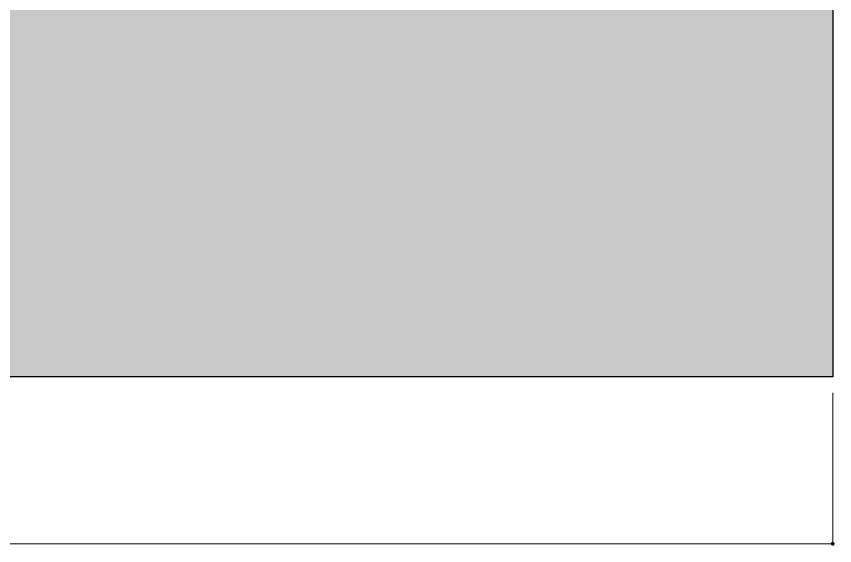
# Model space of a CAD drawing. Header units: millimetres. Extents: x -376000 to 292178, y -193032 to 188048.
# Drawn here: x -167627 to -165052, y -161838 to -160173 of the extents above; entities that cross this region are included whole.
import ezdxf

# ---------------------------------------------------------------- set-up
doc = ezdxf.new("R2010")
doc.units = ezdxf.units.MM
doc.header["$PDMODE"] = 1
doc.header["$PDSIZE"] = -2
doc.layers.add('02_0.25', color=1, linetype='Continuous', lineweight=25, true_color=0xff0000)
doc.layers.add('_平面図（新設） (2D)', color=7, linetype='Continuous', lineweight=5)
doc.layers.add('寸法', color=7, linetype='Continuous', lineweight=5)
doc.styles.add('Hiragino Kaku Gothic Pro W3', font='', dxfattribs={"bigfont": 'Hiragino Kaku Gothic Pro W3'})
doc.styles.add('Hiragino Sans W3', font='', dxfattribs={"bigfont": 'Hiragino Sans W3'})
doc.styles.get('Hiragino Kaku Gothic Pro W3').set_extended_font_data('Hiragino Kaku Gothic Pro W3')
doc.styles.get('Hiragino Sans W3').set_extended_font_data('Hiragino Sans W3')
doc.dimstyles.new('建具表寸法', dxfattribs={"dimtxt": 161.781684, "dimasz": 0.199988, "dimexe": 0, "dimexo": 0.3, "dimgap": 0.005, "dimtad": 1, "dimdsep": 46, "dimtxsty": 'Hiragino Sans W3', "dimblk": 'DOT', "dimblk1": 'DOT', "dimblk2": 'DOT', "dimcen": 0, "dimazin": 0, "dimtfac": 1, "dimtix": 1, "dimtmove": 0, "dimatfit": 0, "dimldrblk": 'VW_FILLEDARROW', "dimfxl": 1, "dimfrac": 2, "dimtolj": 1, "dimarcsym": 0})

# ---------------------------------------------------------------- blocks, each defined once
blk = doc.blocks.new('_Dot')
at = {"color": 0, "linetype": 'ByBlock', "lineweight": -2}
blk.add_line((-0.5, 0), (-1, 0), dxfattribs=at)
at = {"color": 0, "linetype": 'ByBlock', "const_width": 0.5}
blk.add_lwpolyline([(-0.25, 0, 1), (0.25, 0, 1)], format="xyb", close=True, dxfattribs=at)
blk = doc.blocks.new('*D1043')
at = {"layer": 'Defpoints', "color": 0}
for p in [(-171633.4, -161357.1), (-165058.4, -161357.1), (-171633.4, -161832.4)]:
    blk.add_point(p, dxfattribs=at)
at = {"layer": '寸法', "color": 0, "lineweight": -2}
for p, q in [((-171633.4, -161357.4), (-171633.4, -161832.4)), ((-165058.4, -161357.4), (-165058.4, -161832.4)), ((-165070.4, -161832.4), (-171621.4, -161832.4))]:
    blk.add_line(p, q, dxfattribs=at)
at = {"layer": '寸法', "color": 0, "lineweight": -2, "xscale": 11.999267578125, "yscale": 11.999267578125, "zscale": 11.999267578125, "rotation": 180}
blk.add_blockref('_Dot', (-171633.4, -161832.4), dxfattribs=at)
at = {"layer": '寸法', "color": 0, "lineweight": -2, "xscale": 11.999267578125, "yscale": 11.999267578125, "zscale": 11.999267578125}
blk.add_blockref('_Dot', (-165058.4, -161832.4), dxfattribs=at)
at = {"layer": '寸法', "color": 0, "insert": (-168345.9, -161769.3), "char_height": 121.34, "attachment_point": 5, "style": 'Hiragino Kaku Gothic Pro W3'}
blk.add_mtext('\\A1;6575', dxfattribs=at)
blk = doc.blocks.new('VW_FILLEDARROW')
at = {"color": 0, "linetype": 'Continuous', "lineweight": 5, "transparency": 16777216, "flags": 128}
blk.add_lwpolyline([(-161.33, 43.23), (0, 0), (-161.33, -43.23)], close=True, dxfattribs=at)
blk = doc.blocks.new('平面図（新設） (2D)')
at = {"layer": '02_0.25', "linetype": 'Continuous', "lineweight": 0}
blk.add_hatch(color=255, dxfattribs=at).paths.add_polyline_path([(-168333.18, -158957.051), (-168033.18, -158957.051), (-168033.18, -158507.051), (-165058.18, -158507.051), (-165058.18, -161307.051), (-171803.909, -161307.051), (-171803.909, -158507.051), (-168333.18, -158507.051)])
at = {"layer": '02_0.25', "color": 251, "flags": 128}
blk.add_lwpolyline([(-168333.18, -158957.051), (-168033.18, -158957.051), (-168033.18, -158507.051), (-165058.18, -158507.051), (-165058.18, -161307.051), (-171803.909, -161307.051), (-171803.909, -158507.051), (-168333.18, -158507.051)], close=True, dxfattribs=at)
at = {"layer": '寸法'}
dim = blk.add_aligned_dim(p1=(-165058.373, -161357.051), p2=(-171633.373, -161357.051), distance=475.379, dimstyle='建具表寸法', override={"dimtxt": 121.336263, "dimasz": 11.999268, "dimgap": 0.75, "dimpost": '<>', "dimtxsty": 'Hiragino Kaku Gothic Pro W3', "dimtmove": 2}, dxfattribs=at)
dim.commit()
dim.dimension.update_dxf_attribs({"geometry": '*D1043', "text_midpoint": (-168345.873, -161769.269)})

msp = doc.modelspace()

# ---------------------------------------------------------------- block references
at = {"layer": '_平面図（新設） (2D)'}
msp.add_blockref('平面図（新設） (2D)', (0, 0), dxfattribs=at)

doc.saveas('drawing.dxf')
